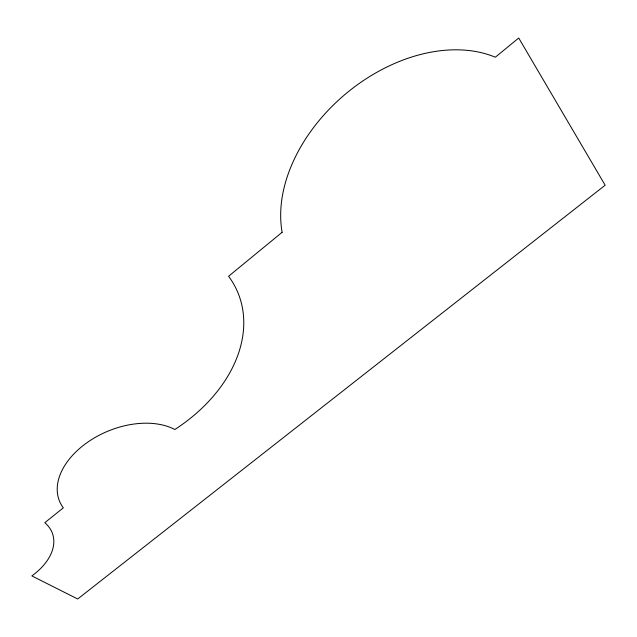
<?xml version="1.0" encoding="UTF-8"?>
<svg xmlns="http://www.w3.org/2000/svg" width="637" height="637" viewBox="0 0 637 637"><rect width="100%" height="100%" fill="white"/><g stroke="black" fill="none" stroke-linecap="round" stroke-linejoin="round"><path stroke-width="0.96" d="M282.127 232.298L228.587 276.259A147.028 105.495 -22.6 0 1 174.825 429.513A71.217 45.968 -22.8 0 0 87.333 442.436A71.217 45.968 -22.8 0 0 63.326 507.824L44.813 522.69A61.144 37.623 -18 0 1 31.85 575.912L77.69 598.995L605.15 185.216L518.717 38.005L495.331 57.211A147.784 103.911 -40.2 0 0 347.133 92.676A147.784 103.911 -40.2 0 0 282.127 232.298"/></g></svg>
